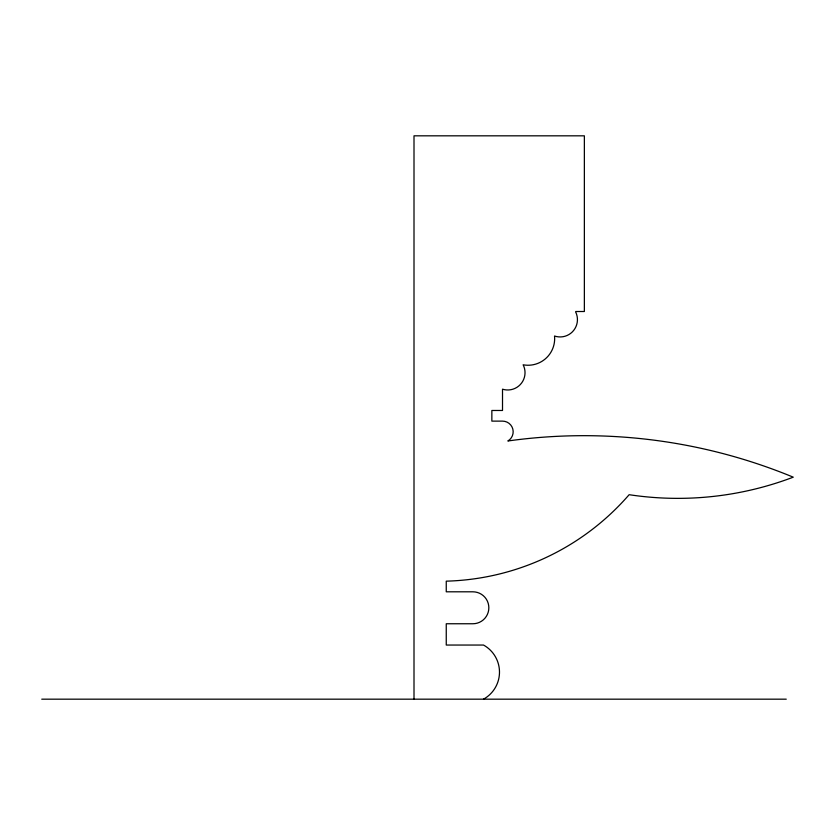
<?xml version="1.0" encoding="UTF-8"?>
<svg xmlns="http://www.w3.org/2000/svg" width="835" height="835" viewBox="0 0 835 835"><rect width="100%" height="100%" fill="white"/><g stroke="black" fill="none" stroke-linecap="round" stroke-linejoin="round"><path stroke-width="1.25" d="M41.75 699.177L786.257 699.177M414.003 699.177L414.003 135.823L584.364 135.823L584.364 311.507L575.722 311.507L575.722 312.123A17.305 17.305 0 0 1 554.534 336.014A26.616 26.616 0 0 1 523.127 364.791A17.305 17.305 0 0 1 502.513 389.183L502.513 410.476L491.857 410.476L491.857 421.122L502.513 421.122A10.646 10.646 0 0 1 507.837 440.995A548.271 548.271 0 0 1 793.25 477.171A325.086 325.086 0 0 1 629.141 494.696A250.886 250.886 0 0 1 446.255 581.16L446.255 591.806L472.871 591.806A15.969 15.969 0 0 1 488.84 607.786A15.969 15.969 0 0 1 472.871 623.755L446.255 623.755L446.255 645.048L483.517 645.048A30.916 30.916 0 0 1 483.517 699.177"/></g></svg>
